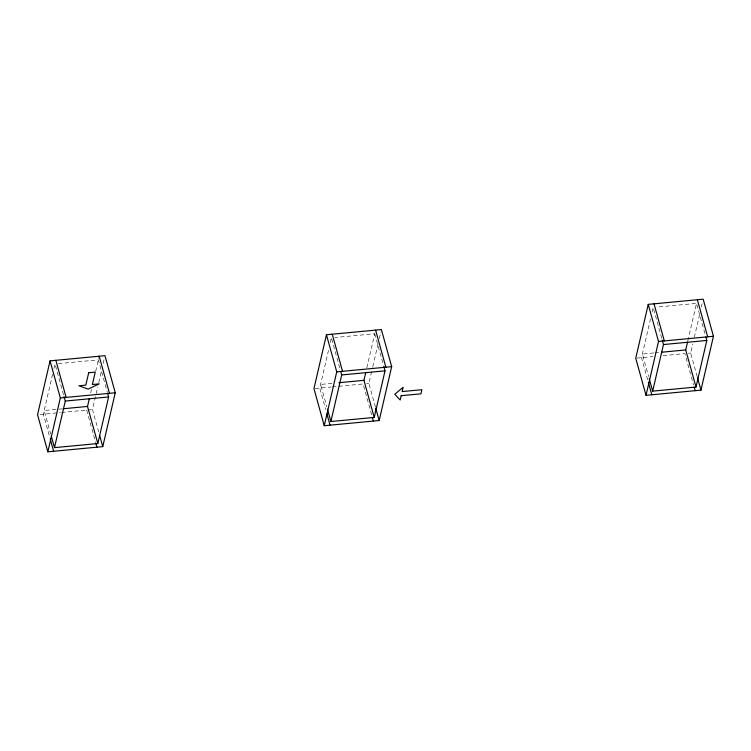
<?xml version="1.0" encoding="UTF-8"?>
<svg xmlns="http://www.w3.org/2000/svg" width="751" height="751" viewBox="0 0 751 751"><rect width="100%" height="100%" fill="white"/><g stroke="black" fill="none" stroke-linecap="round" stroke-linejoin="round"><path stroke-width="0.56" stroke-dasharray="3.75 2.82" d="M52.626 374.186L43.342 414.176L49.895 437.786M53.941 368.506L55.001 363.953L63.722 395.43M90.693 392.811L91.481 389.403M95.706 371.229L98.972 357.138M98.719 432.022L92.476 409.539L97.686 387.094M98.728 382.606L101.329 371.388M103.15 363.531L104.192 359.044M328.506 350.351L319.748 388.07L325.671 409.426M330.346 342.39L331.407 337.847M366.835 367.84L374.749 333.754L334.824 337.528M375.434 407.033L368.891 383.432L372.534 367.718M372.796 366.601L377.997 344.155M379.302 338.551L380.86 331.82M650.544 318.818L641.532 357.683L647.766 380.156M652.131 312.003L653.182 307.459L661.913 338.926M687.822 340.86L696.524 303.366L656.609 307.131M697.21 376.645L690.667 353.036L692.751 344.061M694.309 337.33L699.519 314.885M701.34 307.037L702.119 303.667M58.418 363.634L98.334 359.86L107.374 392.463M62.436 408.816L44.187 410.544L50.739 434.144M331.998 383.357L320.593 384.437L326.835 406.92M653.783 352.961L642.377 354.04L648.611 376.523M654.919 352.857L659.481 352.426M39.869 414.505L60.456 412.562M61.591 412.459L92.476 409.539M315.12 388.511L331.153 386.99M332.299 386.887L363.09 383.977L371.82 415.453M366.572 383.648L368.891 383.432M636.895 358.114L652.938 356.603M663.199 355.627L684.874 353.58L693.595 385.056M688.348 353.252L690.667 353.036M696.834 304.484L704.945 333.716M374.749 333.754L383.47 365.23M331.717 338.973L339.818 368.197M86.684 410.084L95.724 442.686"/><path stroke-width="1.13" d="M50.045 360.865L37.55 414.73L47.839 451.82L102.765 446.629L115.26 392.773L104.98 355.683L50.045 360.865L60.333 397.964L47.839 451.82M107.693 393.59L108.623 396.96L97.818 443.541L54.476 447.634L65.281 401.053L64.042 396.556M97.818 443.541L87.529 406.451L89.378 398.499M326.45 334.758L313.956 388.614L324.244 425.714L379.171 420.522L391.675 366.666L381.386 329.576L326.45 334.758L336.739 371.858L324.244 425.714M383.789 366.357L385.028 370.853L374.223 417.434L330.881 421.527L341.696 374.946L340.757 371.576M374.223 417.434L363.935 380.344L365.784 372.383M648.235 304.371L635.74 358.227L646.02 395.317L700.955 390.135L713.45 336.27L703.161 299.18L648.235 304.371L658.524 341.461L646.02 395.317M705.874 337.086L706.813 340.456L695.999 387.047L652.666 391.14L663.471 344.549L662.222 340.053M695.999 387.047L685.719 349.947L687.559 341.996M60.333 397.964L115.26 392.773M336.739 371.858L391.675 366.666M658.524 341.461L713.45 336.27M65.281 401.053L108.623 396.96M341.696 374.946L385.028 370.853M663.471 344.549L706.813 340.456M63.582 408.713L87.529 406.451M338.842 382.71L363.935 380.344M661.762 352.21L685.719 349.947M697.369 299.724L707.658 336.824M697.529 377.762L700.955 390.135M694.224 387.309L695.154 390.68M654.027 303.817L664.316 340.916M649.23 378.767L652.666 391.14M648.385 382.409L651.821 394.773M375.584 330.121L385.873 367.211M375.744 408.159L379.171 420.522M372.44 417.697L373.378 421.076M332.252 334.214L342.54 371.304M327.455 409.164L330.881 421.527M326.92 413.923L330.036 425.169M99.179 356.227L109.468 393.317M99.648 435.392L102.765 446.629M96.034 443.803L96.973 447.183M55.846 360.32L66.126 397.42M51.359 436.397L54.476 447.634M50.204 438.913L53.631 451.276M88.684 372.731L85.802 385.132L78.939 385.779L88.083 389.131L99.235 383.864L92.364 384.512L95.246 372.111L88.684 372.731M401.175 395.693L400.18 400.001L394.791 394.284L403.127 387.263L402.132 391.571L421.902 389.703L420.954 393.824L401.175 395.693"/></g></svg>
